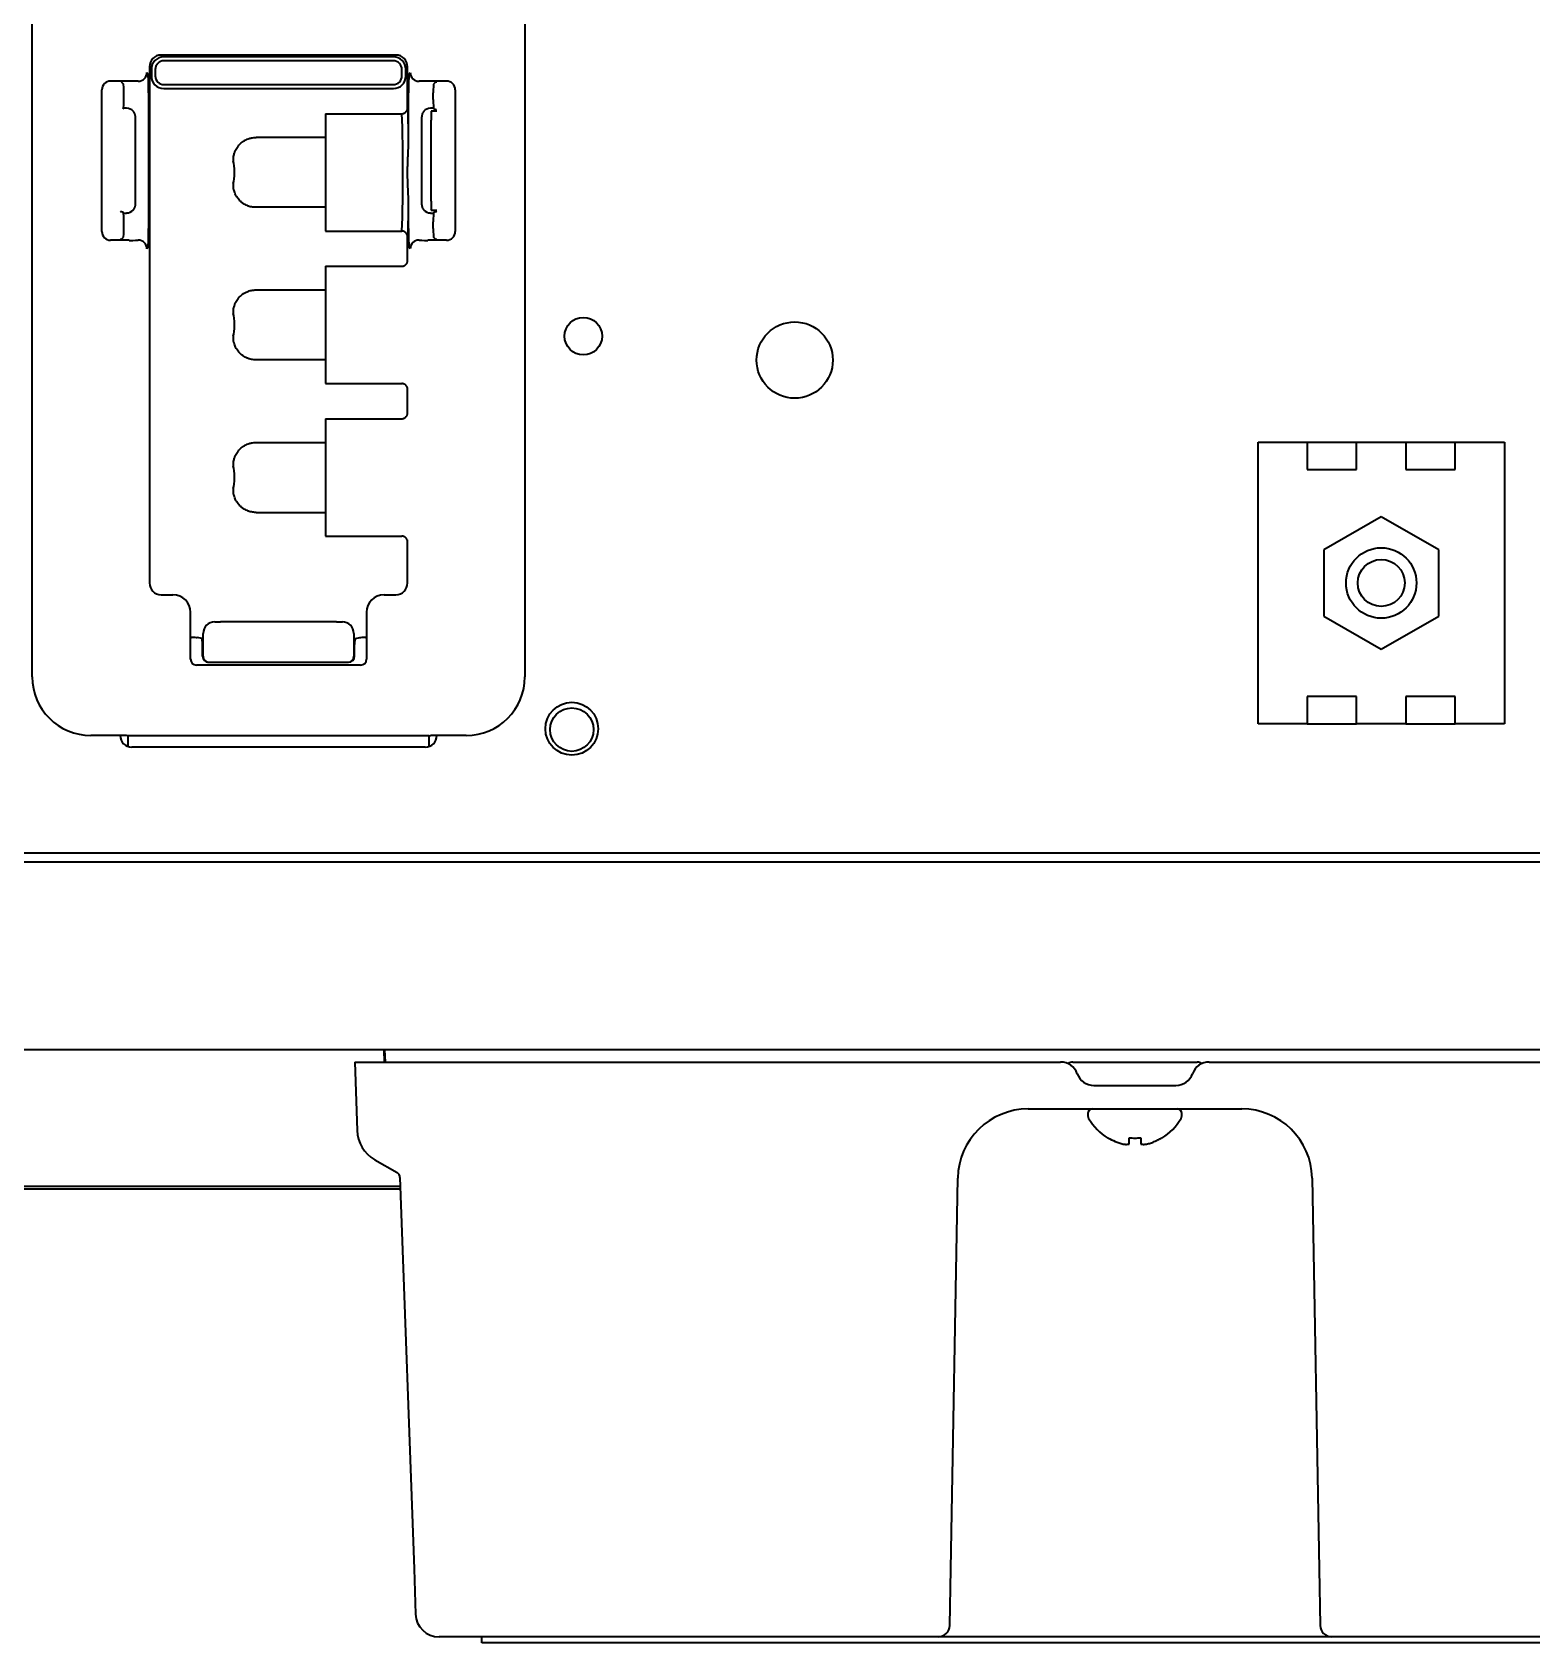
# Model space of a CAD drawing. Extents: x 5987 to 10491, y -672 to 3708.
# Drawn here: x 9011.1 to 9138.9, y 2682 to 2819.3 of the extents above; entities that cross this region are included whole.
import ezdxf

# ---------------------------------------------------------------- set-up
doc = ezdxf.new("R2010")
doc.units = 0
doc.header["$LTSCALE"] = 5
doc.layers.add('1', color=7, linetype='CONTINUOUS', true_color=0xffffff)

msp = doc.modelspace()

# ---------------------------------------------------------------- linework, layer by layer
at = {"layer": '1', "color": 7, "linetype": 'Continuous', "lineweight": 35}
for p, q in [((9011.07, 2764.33), (9011.07, 2824.33)), ((9053.07, 2824.33), (9053.07, 2764.33)), ((9042.07, 2817.33), (9022.07, 2817.33)), ((9041.87, 2817.17), (9022.28, 2817.17)), ((9020.85, 2815.84), (9020.96, 2815.6)), ((9021.07, 2816.33), (9021.07, 2772.33)), ((9021.23, 2816.12), (9021.23, 2815.53)), ((9021.56, 2816.09), (9021.56, 2815.56)), ((9041.84, 2816.84), (9022.31, 2816.84)), ((9042.59, 2815.56), (9042.59, 2816.09)), ((9042.92, 2815.53), (9042.92, 2816.12)), ((9043.07, 2812.83), (9043.07, 2816.33)), ((9043.18, 2815.6), (9043.3, 2815.84)), ((9017.01, 2802.29), (9017.01, 2814.37)), ((9017.76, 2815.12), (9019.35, 2815.12)), ((9018.66, 2815.04), (9018.86, 2814.85)), ((9022.28, 2814.48), (9041.87, 2814.48)), ((9022.31, 2814.81), (9041.84, 2814.81)), ((9044.8, 2815.12), (9046.39, 2815.12)), ((9045.48, 2815.04), (9045.29, 2814.85)), ((9045.48, 2815.04), (9045.57, 2815.05)), ((9047.13, 2814.37), (9047.13, 2802.29)), ((9018.88, 2813.54), (9018.88, 2814.1)), ((9020.99, 2814.1), (9020.99, 2802.55)), ((9043.16, 2810.06), (9043.16, 2814.1)), ((9045.26, 2813.54), (9045.26, 2814.1)), ((9018.86, 2812.79), (9018.81, 2812.72)), ((9019.12, 2812.79), (9018.86, 2812.79)), ((9019.87, 2811.77), (9019.87, 2812.04)), ((9019.87, 2804.88), (9019.87, 2811.77)), ((9036.07, 2812.33), (9042.57, 2812.33)), ((9036.07, 2812.33), (9036.07, 2802.33)), ((9044.27, 2812.04), (9044.27, 2811.77)), ((9044.27, 2811.77), (9044.27, 2804.88)), ((9045.29, 2812.79), (9045.02, 2812.79)), ((9045.07, 2812.55), (9045.07, 2812.52)), ((9045.57, 2812.55), (9045.07, 2812.55)), ((9045.07, 2812.52), (9045.07, 2811.77)), ((9045.07, 2804.88), (9045.07, 2811.77)), ((9045.34, 2812.72), (9045.29, 2812.79)), ((9036.07, 2810.31), (9030.15, 2810.31)), ((9019.87, 2804.61), (9019.87, 2804.88)), ((9044.27, 2804.88), (9044.27, 2804.61)), ((9045.07, 2804.88), (9045.07, 2804.13)), ((9018.81, 2803.93), (9018.86, 2803.86)), ((9018.86, 2803.86), (9019.12, 2803.86)), ((9036.07, 2804.35), (9030.15, 2804.35)), ((9043.16, 2802.55), (9043.16, 2804.59)), ((9045.02, 2803.86), (9045.29, 2803.86)), ((9045.07, 2804.1), (9045.07, 2804.13)), ((9045.07, 2804.1), (9045.57, 2804.1)), ((9045.29, 2803.86), (9045.34, 2803.93)), ((9018.88, 2802.55), (9018.88, 2803.11)), ((9036.07, 2802.33), (9042.57, 2802.33)), ((9045.26, 2802.55), (9045.26, 2803.11)), ((9019.35, 2801.54), (9017.76, 2801.54)), ((9018.66, 2801.61), (9018.57, 2801.6)), ((9018.66, 2801.61), (9018.86, 2801.8)), ((9020.96, 2801.05), (9020.85, 2800.81)), ((9043.07, 2799.83), (9043.07, 2801.83)), ((9043.3, 2800.81), (9043.18, 2801.05)), ((9046.39, 2801.54), (9044.8, 2801.54)), ((9045.48, 2801.61), (9045.29, 2801.8)), ((9045.57, 2801.6), (9045.48, 2801.61)), ((9036.07, 2799.33), (9042.57, 2799.33)), ((9036.07, 2799.33), (9036.07, 2789.33)), ((9030.15, 2797.31), (9036.07, 2797.31)), ((9036.07, 2791.35), (9030.15, 2791.35)), ((9036.07, 2789.33), (9042.57, 2789.33)), ((9043.07, 2786.83), (9043.07, 2788.83)), ((9036.07, 2786.33), (9042.57, 2786.33)), ((9036.07, 2786.33), (9036.07, 2776.33)), ((9030.15, 2784.31), (9036.07, 2784.31)), ((9115.57, 2778.83), (9115.57, 2784.33)), ((9115.57, 2784.33), (9119.77, 2784.33)), ((9119.77, 2784.33), (9123.97, 2784.33)), ((9119.77, 2784.33), (9119.77, 2781.99)), ((9123.97, 2784.33), (9128.17, 2784.33)), ((9123.97, 2781.99), (9123.97, 2784.33)), ((9128.17, 2784.33), (9132.37, 2784.33)), ((9128.17, 2784.33), (9128.17, 2781.99)), ((9132.37, 2781.99), (9132.37, 2784.33)), ((9132.37, 2784.33), (9136.57, 2784.33)), ((9136.57, 2784.33), (9136.57, 2778.83)), ((9119.77, 2781.99), (9123.97, 2781.99)), ((9128.17, 2781.99), (9132.37, 2781.99)), ((9115.57, 2765.83), (9115.57, 2778.83)), ((9136.57, 2778.83), (9136.57, 2765.83)), ((9030.15, 2778.35), (9036.07, 2778.35)), ((9126.07, 2777.98), (9121.18, 2775.15)), ((9130.97, 2775.15), (9126.07, 2777.98)), ((9036.07, 2776.33), (9042.57, 2776.33)), ((9043.07, 2772.33), (9043.07, 2775.83)), ((9121.18, 2775.15), (9121.18, 2769.5)), ((9130.97, 2769.5), (9130.97, 2775.15)), ((9022.07, 2771.33), (9023.07, 2771.33)), ((9041.07, 2771.33), (9042.07, 2771.33)), ((9024.57, 2769.6), (9024.57, 2769.83)), ((9024.57, 2765.83), (9024.57, 2769.6)), ((9037.02, 2769.01), (9027.12, 2769.01)), ((9039.57, 2769.83), (9039.57, 2769.6)), ((9039.57, 2769.6), (9039.57, 2765.83)), ((9121.18, 2769.5), (9126.07, 2766.68)), ((9126.07, 2766.68), (9130.97, 2769.5)), ((9024.59, 2767.68), (9024.65, 2767.68)), ((9025.52, 2767.59), (9025.15, 2767.67)), ((9025.65, 2766.08), (9025.65, 2768.02)), ((9038.5, 2768.02), (9038.5, 2766.08)), ((9038.63, 2767.59), (9039, 2767.67)), ((9039.49, 2767.68), (9039.55, 2767.68)), ((9025.6, 2766.08), (9025.6, 2767.09)), ((9038.54, 2766.08), (9038.54, 2767.09)), ((9039.07, 2765.33), (9025.07, 2765.33)), ((9026.11, 2765.58), (9026.14, 2765.58)), ((9026.14, 2765.58), (9027.12, 2765.58)), ((9027.12, 2765.58), (9037.02, 2765.58)), ((9037.02, 2765.58), (9038.01, 2765.58)), ((9038.01, 2765.58), (9038.04, 2765.58)), ((9115.57, 2760.33), (9115.57, 2765.83)), ((9136.57, 2765.83), (9136.57, 2760.33)), ((9119.77, 2762.66), (9119.77, 2760.33)), ((9123.97, 2762.66), (9119.77, 2762.66)), ((9123.97, 2760.33), (9123.97, 2762.66)), ((9128.17, 2762.66), (9128.17, 2760.33)), ((9132.37, 2762.66), (9128.17, 2762.66)), ((9132.37, 2760.33), (9132.37, 2762.66)), ((9119.77, 2760.33), (9115.57, 2760.33)), ((9119.77, 2760.33), (9123.97, 2760.33)), ((9128.17, 2760.33), (9123.97, 2760.33)), ((9128.17, 2760.33), (9132.37, 2760.33)), ((9136.57, 2760.33), (9132.37, 2760.33)), ((9018.86, 2759.33), (9016.07, 2759.33)), ((9019.25, 2759.29), (9019.11, 2759.32)), ((9019.25, 2758.38), (9019.25, 2759.29)), ((9044.9, 2759.29), (9019.25, 2759.29)), ((9044.57, 2758.33), (9019.57, 2758.33)), ((9044.9, 2759.29), (9045.04, 2759.32)), ((9044.9, 2758.38), (9044.9, 2759.29)), ((9048.07, 2759.33), (9045.28, 2759.33)), ((8661.47, 2749.33), (9189.27, 2749.33)), ((9189.27, 2748.53), (8661.47, 2748.53)), ((9189.27, 2732.53), (8663.52, 2732.53)), ((9041.06, 2732.53), (9041.08, 2731.5)), ((9041.18, 2731.5), (9041.12, 2732.53)), ((9038.57, 2731.5), (9040.57, 2731.5)), ((9038.57, 2731.5), (9038.78, 2725.66)), ((9040.57, 2731.5), (9098.74, 2731.5)), ((9099.77, 2731.5), (9110.37, 2731.5)), ((9111.4, 2731.5), (9169.57, 2731.5)), ((9101.57, 2729.5), (9108.57, 2729.5)), ((9095.97, 2727.5), (9114.18, 2727.5)), ((9101.07, 2727.1), (9101.07, 2726.9)), ((9109.07, 2726.9), (9109.07, 2727.1)), ((9102.77, 2725.02), (9102.77, 2725.05)), ((9107.37, 2725.05), (9107.37, 2725.02)), ((9040.27, 2723.17), (9042.17, 2722.08)), ((8872.12, 2720.93), (9042.44, 2720.93)), ((9042.42, 2721.66), (9043.62, 2688.29)), ((9089.37, 2688.3), (9089.97, 2721.6)), ((9120.18, 2721.6), (9120.77, 2688.3)), ((8872.12, 2720.68), (9042.45, 2720.68)), ((9043.62, 2688.29), (9043.75, 2684.43)), ((9089.29, 2683.48), (9089.37, 2688.3)), ((9120.77, 2688.3), (9120.86, 2683.48)), ((9088.29, 2682.5), (9045.75, 2682.5)), ((9049.39, 2682), (9049.39, 2682.5)), ((9095.29, 2682.5), (9088.29, 2682.5)), ((9114.86, 2682.5), (9095.29, 2682.5)), ((9121.86, 2682.5), (9114.86, 2682.5)), ((9164.4, 2682.5), (9121.86, 2682.5))]:
    msp.add_line(p, q, dxfattribs=at)
for centre, radius in [((9058.05, 2793.37), 1.6), ((9076.07, 2791.33), 3.25), ((9126.07, 2772.33), 3), ((9126.07, 2772.33), 2), ((9057.07, 2759.91), 2.25), ((9057.07, 2759.83), 1.85)]:
    msp.add_circle(centre, radius, dxfattribs=at)
for centre, radius, start, end in [((9022.07, 2816.33), 1, 90, 180), ((9042.07, 2816.33), 1, 0, 90), ((9022.07, 2772.33), 1, 180, 270), ((9042.07, 2772.33), 1, 270, 0), ((9025.07, 2765.83), 0.5, 180, 270), ((9039.07, 2765.83), 0.5, 270, 0), ((9016.07, 2764.33), 5, 180, 270), ((9048.07, 2764.33), 5, 270, 0), ((9019.57, 2759.33), 1, 180, 270), ((9044.57, 2759.33), 1, 270, 0), ((9098.74, 2730), 1.5, 19.4712, 90), ((9099.77, 2730.8), 0.7, 90, 125.9212), ((9111.4, 2730), 1.5, 90, 160.5288), ((9110.37, 2730.8), 0.7, 54.0788, 90), ((9101.57, 2731), 1.5, 199.4712, 270), ((9108.57, 2731), 1.5, 270, 340.5288), ((9095.97, 2721.5), 6, 90, 179), ((9101.47, 2727.1), 0.4, 90, 180), ((9101.47, 2726.9), 0.4, 180, 210.3012), ((9105.27, 2729.12), 4.8, 210.3012, 238.6273), ((9104.87, 2729.12), 4.8, 301.3727, 329.6988), ((9108.67, 2727.1), 0.4, 0, 90), ((9108.67, 2726.9), 0.4, 329.6988, 0), ((9114.18, 2721.5), 6, 1, 90), ((9041.77, 2725.77), 3, 182, 240), ((9041.92, 2721.64), 0.5, 2, 60), ((9045.75, 2684.5), 2, 182, 270), ((9088.29, 2683.5), 1, 270, 359), ((9121.86, 2683.5), 1, 181, 270)]:
    msp.add_arc(centre, radius, start, end, dxfattribs=at)
for centre, major_axis, ratio, start_param, end_param in [((9022.28, 2816.12), (-0.743, 0.743), 0.999695, 5.497939, 7.068431), ((9041.87, 2816.12), (0.743, 0.743), 0.999695, 5.497939, 7.068431), ((9020.1, 2815.84), (0.671, 0.335), 0.999239, 4.249168, 5.819355), ((9022.31, 2816.09), (0.53, 0.53), 0.999695, 0.78555, 2.356042), ((9041.84, 2816.09), (0.53, -0.53), 0.999695, 0.78555, 2.356042), ((9044.05, 2815.84), (-0.671, 0.335), 0.999239, 0.46383, 2.034018), ((9017.76, 2814.36), (-0.532, 0.532), 0.996359, 5.498396, 7.067974), ((9018.85, 2814.1), (0, -0.75), 0.034921, 1.570796, 3.106686), ((9019.35, 2815.09), (-0.75, 0), 0.034921, 3.159046, 4.712389), ((9020.96, 2814.1), (0, -1.5), 0.017455, 1.570796, 3.106686), ((9022.28, 2815.53), (-0.743, -0.743), 0.999695, 5.497939, 7.068431), ((9022.31, 2815.56), (-0.53, 0.53), 0.999695, 0.78555, 2.356042), ((9041.84, 2815.56), (-0.53, -0.53), 0.999695, 0.78555, 2.356042), ((9041.87, 2815.53), (0.743, -0.743), 0.999695, 5.497939, 7.068431), ((9043.18, 2814.1), (0, -1.5), 0.017455, 3.176499, 4.712389), ((9044.8, 2815.09), (-0.75, 0), 0.034921, 4.712389, 6.265732), ((9045.29, 2814.1), (0, -0.75), 0.034921, 3.176499, 4.712389), ((9046.38, 2814.36), (-0.532, -0.532), 0.996359, 2.356803, 3.926382), ((9018.85, 2813.54), (0, -0.75), 0.034921, 0.05236, 1.570796), ((9045.29, 2813.54), (0, -0.755), 0.034921, 4.712389, 6.230825), ((9019.12, 2812.04), (0, -0.753), 0.995902, 2.301583, 3.141593), ((9042.57, 2807.33), (0, -5), 0.019201, 0, 3.141593), ((9043.07, 2807.33), (0, -5.5), 0.017455, 2.091232, 3.140006), ((9045.02, 2812.04), (0, -0.753), 0.995884, 3.141593, 3.977903), ((9028.13, 2807.33), (0, -1.07), 0.176327, 0.462409, 2.679184), ((9018.85, 2803.11), (0, -0.75), 0.034921, 1.570796, 3.089233), ((9019.12, 2804.62), (0, -0.753), 0.995902, 0, 0.84001), ((9043.07, 2807.33), (0, -5.5), 0.017455, 0.001587, 1.050361), ((9045.02, 2804.62), (0, -0.753), 0.995884, 5.446875, 6.283185), ((9045.29, 2803.11), (0, -0.755), 0.034921, 3.193953, 4.712389), ((9017.76, 2802.29), (-0.532, -0.532), 0.996359, 5.498396, 7.067974), ((9018.85, 2802.55), (0, -0.75), 0.034921, 0.034907, 1.570796), ((9020.96, 2802.55), (0, -1.5), 0.017455, 0.034907, 1.570796), ((9043.18, 2802.55), (0, -1.5), 0.017455, 4.712389, 6.248279), ((9045.29, 2802.55), (0, -0.75), 0.034921, 4.712389, 6.248279), ((9046.38, 2802.29), (-0.532, 0.532), 0.996359, 2.356803, 3.926382), ((9019.35, 2801.56), (-0.75, 0), 0.034921, 1.570796, 3.124139), ((9020.1, 2800.81), (0.671, -0.335), 0.999239, 0.46383, 2.034018), ((9044.05, 2800.81), (-0.671, -0.335), 0.999239, 4.249168, 5.819355), ((9044.8, 2801.56), (-0.75, 0), 0.034921, 0.017453, 1.570796), ((9028.13, 2794.33), (0, -1.07), 0.176327, 0.462409, 2.679184), ((9028.13, 2781.33), (0, -1.07), 0.176327, 0.462409, 2.679184), ((9023.07, 2769.83), (0, 1.5), 0.999848, 4.712389, 6.283185), ((9041.07, 2769.83), (0, -1.5), 0.999848, 3.141593, 4.712389), ((9026.63, 2768.02), (-0.099, -0.995), 0.984662, 3.241791, 4.809556), ((9027.12, 2769.02), (-0.5, 0), 0.017455, 0.174533, 1.570796), ((9037.02, 2769.02), (-0.5, 0), 0.017455, 1.570796, 2.96706), ((9037.51, 2768.02), (0.099, -0.995), 0.984662, 1.473629, 3.041395), ((9024.65, 2767.66), (-0.5, 0), 0.034921, 3.316126, 4.712389), ((9025.51, 2767.09), (0, -0.5), 0.176327, 1.570796, 3.106686), ((9038.63, 2767.09), (0, -0.5), 0.176327, 3.176499, 4.712389), ((9039.49, 2767.66), (-0.5, 0), 0.034921, 4.712389, 6.108652), ((9026.11, 2766.08), (0.508, 0), 0.984808, 3.141593, 4.712389), ((9026.14, 2766.08), (0, 0.5), 0.984808, 1.570796, 3.141593), ((9038.01, 2766.08), (0, 0.5), 0.984808, 3.141593, 4.712389), ((9038.04, 2766.08), (0.508, 0), 0.984808, 4.712389, 6.283185), ((9018.86, 2759.32), (-0.25, 0), 0.034921, 3.316126, 4.712389), ((9045.28, 2759.32), (-0.25, 0), 0.034921, 4.712389, 6.108652)]:
    msp.add_ellipse(centre, major_axis=major_axis, ratio=ratio, start_param=start_param, end_param=end_param, dxfattribs=at)
for points, knots in [([(9019.87, 2812.04), (9019.87, 2812.06), (9019.87, 2812.08), (9019.87, 2812.13), (9019.86, 2812.17), (9019.85, 2812.22), (9019.84, 2812.25), (9019.84, 2812.26), (9019.83, 2812.28), (9019.83, 2812.3), (9019.81, 2812.35), (9019.79, 2812.39), (9019.75, 2812.45), (9019.74, 2812.47), (9019.71, 2812.5), (9019.7, 2812.52), (9019.68, 2812.54)], [0, 0, 0, 0, 0.125, 0.125, 0.25, 0.375, 0.375, 0.4375, 0.4375, 0.5, 0.5, 0.75, 0.75, 0.875, 0.875, 1, 1, 1, 1]), ([(9042.57, 2812.33), (9042.61, 2812.33), (9042.64, 2812.33), (9042.69, 2812.34), (9042.7, 2812.34), (9042.73, 2812.35), (9042.75, 2812.36), (9042.79, 2812.38), (9042.82, 2812.39), (9042.86, 2812.42), (9042.88, 2812.43), (9042.9, 2812.45), (9042.91, 2812.46), (9042.95, 2812.5), (9042.97, 2812.52), (9043, 2812.56), (9043.01, 2812.58), (9043.02, 2812.6), (9043.04, 2812.63), (9043.05, 2812.66), (9043.06, 2812.7), (9043.06, 2812.71), (9043.07, 2812.76), (9043.07, 2812.79), (9043.07, 2812.83)], [0, 0, 0, 0, 0.125, 0.125, 0.1875, 0.1875, 0.25, 0.25, 0.375, 0.375, 0.4375, 0.4375, 0.5, 0.5, 0.625, 0.625, 0.6875, 0.6875, 0.75, 0.8125, 0.8125, 0.875, 0.875, 1, 1, 1, 1]), ([(9044.47, 2812.54), (9044.45, 2812.52), (9044.44, 2812.5), (9044.41, 2812.47), (9044.4, 2812.45), (9044.36, 2812.39), (9044.34, 2812.35), (9044.32, 2812.3), (9044.31, 2812.29), (9044.31, 2812.26), (9044.3, 2812.23), (9044.29, 2812.2), (9044.28, 2812.13), (9044.27, 2812.08), (9044.27, 2812.04)], [0, 0, 0, 0, 0.125, 0.125, 0.25, 0.25, 0.5, 0.5, 0.5625, 0.5625, 0.625, 0.75, 0.75, 1, 1, 1, 1]), ([(9045.53, 2812.65), (9045.53, 2812.65), (9045.51, 2812.66), (9045.47, 2812.67), (9045.42, 2812.68), (9045.38, 2812.69), (9045.35, 2812.71), (9045.34, 2812.72), (9045.34, 2812.72)], [0, 0, 0, 0, 0.005451, 0.204361, 0.403271, 0.60218, 0.80109, 1, 1, 1, 1]), ([(9028.22, 2808.29), (9028.22, 2808.35), (9028.22, 2808.42), (9028.22, 2808.51), (9028.22, 2808.55), (9028.23, 2808.61), (9028.24, 2808.64), (9028.25, 2808.74), (9028.26, 2808.8), (9028.29, 2808.93), (9028.31, 2808.99), (9028.35, 2809.08), (9028.36, 2809.11), (9028.39, 2809.17), (9028.4, 2809.2), (9028.44, 2809.29), (9028.47, 2809.35), (9028.54, 2809.46), (9028.58, 2809.51), (9028.64, 2809.59), (9028.66, 2809.62), (9028.7, 2809.67), (9028.73, 2809.69), (9028.79, 2809.76), (9028.89, 2809.85), (9028.99, 2809.93), (9029.07, 2809.98), (9029.1, 2810), (9029.14, 2810.03), (9029.15, 2810.04), (9029.18, 2810.05), (9029.25, 2810.09), (9029.39, 2810.16), (9029.51, 2810.2), (9029.6, 2810.23), (9029.63, 2810.24), (9029.7, 2810.25), (9029.73, 2810.26), (9029.89, 2810.29), (9030.02, 2810.31), (9030.15, 2810.31)], [0, 0, 0, 0, 0.0625, 0.0625, 0.09375, 0.09375, 0.125, 0.125, 0.1875, 0.1875, 0.25, 0.25, 0.28125, 0.28125, 0.3125, 0.3125, 0.375, 0.375, 0.4375, 0.4375, 0.46875, 0.46875, 0.5, 0.5, 0.5625, 0.625, 0.625, 0.65625, 0.65625, 0.671875, 0.671875, 0.6875, 0.75, 0.8125, 0.8125, 0.84375, 0.84375, 0.875, 0.875, 1, 1, 1, 1]), ([(9043.07, 2807.33), (9043.07, 2807.36), (9043.07, 2807.42), (9043.07, 2807.5), (9043.07, 2807.59), (9043.07, 2807.68), (9043.07, 2807.77), (9043.08, 2807.86), (9043.08, 2807.95), (9043.08, 2808.04), (9043.08, 2808.13), (9043.09, 2808.22), (9043.09, 2808.31), (9043.09, 2808.4), (9043.1, 2808.49), (9043.1, 2808.58), (9043.11, 2808.67), (9043.11, 2808.75), (9043.11, 2808.82), (9043.12, 2808.88), (9043.12, 2808.95), (9043.12, 2809.01), (9043.13, 2809.07), (9043.13, 2809.12), (9043.13, 2809.18), (9043.13, 2809.24), (9043.14, 2809.3), (9043.14, 2809.35), (9043.14, 2809.41), (9043.14, 2809.46), (9043.15, 2809.52), (9043.15, 2809.57), (9043.15, 2809.62), (9043.15, 2809.67), (9043.15, 2809.72), (9043.15, 2809.77), (9043.15, 2809.82), (9043.15, 2809.87), (9043.16, 2809.92), (9043.16, 2809.97), (9043.16, 2810.01), (9043.16, 2810.05), (9043.16, 2810.06)], [0, 0, 0, 0, 0.031567, 0.063213, 0.094945, 0.126766, 0.158683, 0.1907, 0.222824, 0.25506, 0.287412, 0.319888, 0.352493, 0.385232, 0.418112, 0.451138, 0.484317, 0.517655, 0.54066, 0.563411, 0.585907, 0.608148, 0.630137, 0.651871, 0.673353, 0.694581, 0.715557, 0.736281, 0.756752, 0.776972, 0.796939, 0.816655, 0.836119, 0.855332, 0.874294, 0.893005, 0.911465, 0.929673, 0.947631, 0.965338, 0.982794, 1, 1, 1, 1]), ([(9030.15, 2804.35), (9030.12, 2804.35), (9030.08, 2804.35), (9030.02, 2804.35), (9029.99, 2804.35), (9029.89, 2804.36), (9029.76, 2804.38), (9029.63, 2804.41), (9029.54, 2804.44), (9029.51, 2804.45), (9029.45, 2804.47), (9029.42, 2804.49), (9029.33, 2804.52), (9029.21, 2804.58), (9029.1, 2804.65), (9029.02, 2804.7), (9028.99, 2804.72), (9028.94, 2804.76), (9028.91, 2804.78), (9028.84, 2804.85), (9028.74, 2804.94), (9028.66, 2805.04), (9028.58, 2805.14), (9028.54, 2805.19), (9028.49, 2805.28), (9028.47, 2805.3), (9028.44, 2805.36), (9028.43, 2805.39), (9028.38, 2805.48), (9028.36, 2805.54), (9028.31, 2805.66), (9028.3, 2805.72), (9028.27, 2805.82), (9028.26, 2805.85), (9028.25, 2805.91), (9028.24, 2805.94), (9028.23, 2806.04), (9028.22, 2806.11), (9028.22, 2806.24), (9028.22, 2806.3), (9028.22, 2806.37)], [0, 0, 0, 0, 0.03125, 0.03125, 0.0625, 0.0625, 0.125, 0.1875, 0.1875, 0.21875, 0.21875, 0.25, 0.25, 0.3125, 0.375, 0.375, 0.40625, 0.40625, 0.4375, 0.4375, 0.5, 0.5625, 0.5625, 0.625, 0.625, 0.65625, 0.65625, 0.6875, 0.6875, 0.75, 0.75, 0.8125, 0.8125, 0.84375, 0.84375, 0.875, 0.875, 0.9375, 0.9375, 1, 1, 1, 1]), ([(9043.16, 2804.59), (9043.16, 2804.6), (9043.16, 2804.63), (9043.16, 2804.67), (9043.16, 2804.71), (9043.16, 2804.75), (9043.15, 2804.79), (9043.15, 2804.84), (9043.15, 2804.88), (9043.15, 2804.92), (9043.15, 2804.96), (9043.15, 2805), (9043.15, 2805.04), (9043.15, 2805.08), (9043.15, 2805.12), (9043.14, 2805.16), (9043.14, 2805.2), (9043.14, 2805.24), (9043.14, 2805.28), (9043.14, 2805.33), (9043.14, 2805.37), (9043.13, 2805.41), (9043.13, 2805.45), (9043.13, 2805.49), (9043.13, 2805.53), (9043.13, 2805.57), (9043.12, 2805.61), (9043.12, 2805.65), (9043.12, 2805.69), (9043.12, 2805.73), (9043.12, 2805.78), (9043.11, 2805.82), (9043.11, 2805.86), (9043.11, 2805.9), (9043.11, 2805.94), (9043.11, 2805.98), (9043.1, 2806.02), (9043.1, 2806.06), (9043.1, 2806.11), (9043.1, 2806.15), (9043.1, 2806.19), (9043.09, 2806.23), (9043.09, 2806.27), (9043.09, 2806.31), (9043.09, 2806.36), (9043.09, 2806.4), (9043.09, 2806.44), (9043.08, 2806.48), (9043.08, 2806.52), (9043.08, 2806.56), (9043.08, 2806.61), (9043.08, 2806.65), (9043.08, 2806.69), (9043.08, 2806.73), (9043.08, 2806.77), (9043.07, 2806.82), (9043.07, 2806.86), (9043.07, 2806.9), (9043.07, 2806.94), (9043.07, 2806.99), (9043.07, 2807.03), (9043.07, 2807.07), (9043.07, 2807.11), (9043.07, 2807.16), (9043.07, 2807.2), (9043.07, 2807.24), (9043.07, 2807.29), (9043.07, 2807.31), (9043.07, 2807.33)], [0, 0, 0, 0, 0.015275, 0.030535, 0.04578, 0.061009, 0.076225, 0.091427, 0.106616, 0.121793, 0.136957, 0.15211, 0.167253, 0.182384, 0.197506, 0.212619, 0.227723, 0.242819, 0.257908, 0.272989, 0.288065, 0.303134, 0.318199, 0.333259, 0.348315, 0.363367, 0.378417, 0.393464, 0.40851, 0.423555, 0.438599, 0.453643, 0.468688, 0.483734, 0.498782, 0.513833, 0.528886, 0.543943, 0.559004, 0.574069, 0.58914, 0.604217, 0.6193, 0.634389, 0.649487, 0.664592, 0.679705, 0.694828, 0.70996, 0.725103, 0.740256, 0.75542, 0.770596, 0.785784, 0.800985, 0.8162, 0.831428, 0.846671, 0.861928, 0.877201, 0.89249, 0.907795, 0.923117, 0.938457, 0.953814, 0.96919, 0.984585, 1, 1, 1, 1]), ([(9018.57, 2804.01), (9018.59, 2804), (9018.62, 2804), (9018.68, 2803.99), (9018.73, 2803.97), (9018.77, 2803.96), (9018.8, 2803.95), (9018.81, 2803.94), (9018.81, 2803.93)], [0, 0, 0, 0, 0.114241, 0.291393, 0.468545, 0.645696, 0.822848, 1, 1, 1, 1]), ([(9019.68, 2804.11), (9019.7, 2804.13), (9019.71, 2804.15), (9019.74, 2804.19), (9019.75, 2804.2), (9019.79, 2804.26), (9019.81, 2804.3), (9019.83, 2804.36), (9019.83, 2804.37), (9019.84, 2804.39), (9019.85, 2804.42), (9019.86, 2804.46), (9019.87, 2804.52), (9019.87, 2804.57), (9019.87, 2804.61)], [0, 0, 0, 0, 0.125, 0.125, 0.25, 0.25, 0.5, 0.5, 0.5625, 0.5625, 0.625, 0.75, 0.75, 1, 1, 1, 1]), ([(9044.27, 2804.61), (9044.27, 2804.6), (9044.27, 2804.58), (9044.27, 2804.56), (9044.28, 2804.55), (9044.28, 2804.52), (9044.29, 2804.47), (9044.3, 2804.42), (9044.31, 2804.38), (9044.32, 2804.36), (9044.32, 2804.35), (9044.34, 2804.3), (9044.36, 2804.26), (9044.4, 2804.2), (9044.41, 2804.18), (9044.44, 2804.15), (9044.45, 2804.13), (9044.47, 2804.11)], [0, 0, 0, 0, 0.0625, 0.0625, 0.125, 0.125, 0.25, 0.375, 0.4375, 0.4375, 0.5, 0.5, 0.75, 0.75, 0.875, 0.875, 1, 1, 1, 1]), ([(9045.34, 2803.93), (9045.34, 2803.94), (9045.35, 2803.95), (9045.38, 2803.96), (9045.41, 2803.97), (9045.45, 2803.98), (9045.46, 2803.98), (9045.5, 2803.99), (9045.51, 2803.99), (9045.54, 2804), (9045.56, 2804), (9045.57, 2804.01)], [0, 0, 0, 0, 0.301376, 0.301376, 0.602751, 0.602751, 0.753439, 0.753439, 0.904127, 0.904127, 1, 1, 1, 1]), ([(9043.07, 2801.83), (9043.07, 2801.86), (9043.07, 2801.89), (9043.06, 2801.94), (9043.06, 2801.96), (9043.05, 2801.99), (9043.04, 2802), (9043.02, 2802.05), (9043.01, 2802.08), (9042.98, 2802.12), (9042.97, 2802.13), (9042.95, 2802.16), (9042.94, 2802.17), (9042.9, 2802.2), (9042.88, 2802.22), (9042.84, 2802.25), (9042.82, 2802.26), (9042.79, 2802.27), (9042.76, 2802.29), (9042.73, 2802.3), (9042.7, 2802.31), (9042.69, 2802.31), (9042.64, 2802.32), (9042.61, 2802.33), (9042.57, 2802.33)], [0, 0, 0, 0, 0.125, 0.125, 0.1875, 0.1875, 0.25, 0.25, 0.375, 0.375, 0.4375, 0.4375, 0.5, 0.5, 0.625, 0.625, 0.6875, 0.6875, 0.75, 0.8125, 0.8125, 0.875, 0.875, 1, 1, 1, 1]), ([(9042.57, 2799.33), (9042.61, 2799.33), (9042.64, 2799.33), (9042.69, 2799.34), (9042.7, 2799.34), (9042.73, 2799.35), (9042.75, 2799.36), (9042.79, 2799.38), (9042.82, 2799.39), (9042.86, 2799.42), (9042.88, 2799.43), (9042.9, 2799.45), (9042.91, 2799.46), (9042.95, 2799.5), (9042.97, 2799.52), (9043, 2799.56), (9043.01, 2799.58), (9043.02, 2799.6), (9043.04, 2799.63), (9043.05, 2799.66), (9043.06, 2799.7), (9043.06, 2799.71), (9043.07, 2799.76), (9043.07, 2799.79), (9043.07, 2799.83)], [0, 0, 0, 0, 0.125, 0.125, 0.1875, 0.1875, 0.25, 0.25, 0.375, 0.375, 0.4375, 0.4375, 0.5, 0.5, 0.625, 0.625, 0.6875, 0.6875, 0.75, 0.8125, 0.8125, 0.875, 0.875, 1, 1, 1, 1]), ([(9028.22, 2795.29), (9028.22, 2795.35), (9028.22, 2795.42), (9028.22, 2795.55), (9028.23, 2795.61), (9028.24, 2795.71), (9028.25, 2795.74), (9028.26, 2795.8), (9028.27, 2795.84), (9028.3, 2795.93), (9028.31, 2795.99), (9028.35, 2796.09), (9028.36, 2796.12), (9028.39, 2796.18), (9028.4, 2796.21), (9028.44, 2796.29), (9028.47, 2796.35), (9028.54, 2796.46), (9028.58, 2796.51), (9028.63, 2796.58), (9028.64, 2796.59), (9028.66, 2796.62), (9028.67, 2796.63), (9028.7, 2796.67), (9028.73, 2796.69), (9028.79, 2796.76), (9028.89, 2796.85), (9028.99, 2796.93), (9029.07, 2796.98), (9029.1, 2797), (9029.15, 2797.04), (9029.18, 2797.05), (9029.27, 2797.1), (9029.39, 2797.16), (9029.57, 2797.22), (9029.69, 2797.26), (9029.79, 2797.27), (9029.82, 2797.28), (9029.89, 2797.29), (9029.92, 2797.29), (9030.02, 2797.3), (9030.08, 2797.31), (9030.15, 2797.31)], [0, 0, 0, 0, 0.0625, 0.0625, 0.125, 0.125, 0.15625, 0.15625, 0.1875, 0.1875, 0.25, 0.25, 0.28125, 0.28125, 0.3125, 0.3125, 0.375, 0.375, 0.4375, 0.4375, 0.453125, 0.453125, 0.46875, 0.46875, 0.5, 0.5, 0.5625, 0.625, 0.625, 0.65625, 0.65625, 0.6875, 0.6875, 0.75, 0.8125, 0.875, 0.875, 0.90625, 0.90625, 0.9375, 0.9375, 1, 1, 1, 1]), ([(9030.15, 2791.35), (9030.12, 2791.35), (9030.08, 2791.35), (9030.02, 2791.35), (9029.99, 2791.35), (9029.89, 2791.36), (9029.76, 2791.38), (9029.63, 2791.41), (9029.54, 2791.44), (9029.51, 2791.45), (9029.45, 2791.47), (9029.42, 2791.49), (9029.33, 2791.52), (9029.21, 2791.58), (9029.1, 2791.65), (9029.02, 2791.7), (9028.99, 2791.72), (9028.94, 2791.76), (9028.91, 2791.78), (9028.84, 2791.85), (9028.74, 2791.94), (9028.66, 2792.04), (9028.58, 2792.14), (9028.54, 2792.19), (9028.49, 2792.28), (9028.47, 2792.3), (9028.44, 2792.36), (9028.43, 2792.39), (9028.38, 2792.48), (9028.36, 2792.54), (9028.31, 2792.66), (9028.3, 2792.72), (9028.27, 2792.82), (9028.26, 2792.85), (9028.25, 2792.91), (9028.24, 2792.94), (9028.23, 2793.04), (9028.22, 2793.11), (9028.22, 2793.24), (9028.22, 2793.3), (9028.22, 2793.37)], [0, 0, 0, 0, 0.03125, 0.03125, 0.0625, 0.0625, 0.125, 0.1875, 0.1875, 0.21875, 0.21875, 0.25, 0.25, 0.3125, 0.375, 0.375, 0.40625, 0.40625, 0.4375, 0.4375, 0.5, 0.5625, 0.5625, 0.625, 0.625, 0.65625, 0.65625, 0.6875, 0.6875, 0.75, 0.75, 0.8125, 0.8125, 0.84375, 0.84375, 0.875, 0.875, 0.9375, 0.9375, 1, 1, 1, 1]), ([(9043.07, 2788.83), (9043.07, 2788.86), (9043.07, 2788.89), (9043.06, 2788.94), (9043.06, 2788.96), (9043.05, 2788.99), (9043.04, 2789), (9043.02, 2789.05), (9043.01, 2789.08), (9042.98, 2789.12), (9042.97, 2789.13), (9042.95, 2789.16), (9042.94, 2789.17), (9042.9, 2789.2), (9042.88, 2789.22), (9042.84, 2789.25), (9042.82, 2789.26), (9042.79, 2789.27), (9042.76, 2789.29), (9042.73, 2789.3), (9042.7, 2789.31), (9042.69, 2789.31), (9042.64, 2789.32), (9042.61, 2789.33), (9042.57, 2789.33)], [0, 0, 0, 0, 0.125, 0.125, 0.1875, 0.1875, 0.25, 0.25, 0.375, 0.375, 0.4375, 0.4375, 0.5, 0.5, 0.625, 0.625, 0.6875, 0.6875, 0.75, 0.8125, 0.8125, 0.875, 0.875, 1, 1, 1, 1]), ([(9042.57, 2786.33), (9042.61, 2786.33), (9042.64, 2786.33), (9042.69, 2786.34), (9042.7, 2786.34), (9042.73, 2786.35), (9042.75, 2786.36), (9042.79, 2786.38), (9042.82, 2786.39), (9042.86, 2786.42), (9042.88, 2786.43), (9042.9, 2786.45), (9042.91, 2786.46), (9042.95, 2786.5), (9042.97, 2786.52), (9043, 2786.56), (9043.01, 2786.58), (9043.02, 2786.6), (9043.04, 2786.63), (9043.05, 2786.66), (9043.06, 2786.7), (9043.06, 2786.71), (9043.07, 2786.76), (9043.07, 2786.79), (9043.07, 2786.83)], [0, 0, 0, 0, 0.125, 0.125, 0.1875, 0.1875, 0.25, 0.25, 0.375, 0.375, 0.4375, 0.4375, 0.5, 0.5, 0.625, 0.625, 0.6875, 0.6875, 0.75, 0.8125, 0.8125, 0.875, 0.875, 1, 1, 1, 1]), ([(9028.22, 2782.29), (9028.22, 2782.35), (9028.22, 2782.42), (9028.22, 2782.51), (9028.22, 2782.55), (9028.23, 2782.61), (9028.24, 2782.64), (9028.25, 2782.74), (9028.26, 2782.8), (9028.29, 2782.93), (9028.31, 2782.99), (9028.35, 2783.08), (9028.36, 2783.11), (9028.39, 2783.17), (9028.4, 2783.2), (9028.44, 2783.29), (9028.47, 2783.35), (9028.54, 2783.46), (9028.58, 2783.51), (9028.64, 2783.59), (9028.66, 2783.62), (9028.7, 2783.67), (9028.73, 2783.69), (9028.79, 2783.76), (9028.89, 2783.85), (9028.99, 2783.93), (9029.07, 2783.98), (9029.1, 2784), (9029.14, 2784.03), (9029.15, 2784.04), (9029.18, 2784.05), (9029.25, 2784.09), (9029.39, 2784.16), (9029.51, 2784.2), (9029.6, 2784.23), (9029.63, 2784.24), (9029.7, 2784.25), (9029.73, 2784.26), (9029.89, 2784.29), (9030.02, 2784.31), (9030.15, 2784.31)], [0, 0, 0, 0, 0.0625, 0.0625, 0.09375, 0.09375, 0.125, 0.125, 0.1875, 0.1875, 0.25, 0.25, 0.28125, 0.28125, 0.3125, 0.3125, 0.375, 0.375, 0.4375, 0.4375, 0.46875, 0.46875, 0.5, 0.5, 0.5625, 0.625, 0.625, 0.65625, 0.65625, 0.671875, 0.671875, 0.6875, 0.75, 0.8125, 0.8125, 0.84375, 0.84375, 0.875, 0.875, 1, 1, 1, 1]), ([(9030.15, 2778.35), (9030.12, 2778.35), (9030.08, 2778.35), (9030.02, 2778.35), (9029.99, 2778.35), (9029.89, 2778.36), (9029.76, 2778.38), (9029.63, 2778.41), (9029.54, 2778.44), (9029.51, 2778.45), (9029.45, 2778.47), (9029.42, 2778.49), (9029.33, 2778.52), (9029.21, 2778.58), (9029.1, 2778.65), (9029.02, 2778.7), (9028.99, 2778.72), (9028.94, 2778.76), (9028.91, 2778.78), (9028.84, 2778.85), (9028.74, 2778.94), (9028.66, 2779.04), (9028.58, 2779.14), (9028.54, 2779.19), (9028.49, 2779.28), (9028.47, 2779.3), (9028.44, 2779.36), (9028.43, 2779.39), (9028.38, 2779.48), (9028.36, 2779.54), (9028.31, 2779.66), (9028.3, 2779.72), (9028.27, 2779.82), (9028.26, 2779.85), (9028.25, 2779.91), (9028.24, 2779.94), (9028.23, 2780.04), (9028.22, 2780.11), (9028.22, 2780.24), (9028.22, 2780.3), (9028.22, 2780.37)], [0, 0, 0, 0, 0.03125, 0.03125, 0.0625, 0.0625, 0.125, 0.1875, 0.1875, 0.21875, 0.21875, 0.25, 0.25, 0.3125, 0.375, 0.375, 0.40625, 0.40625, 0.4375, 0.4375, 0.5, 0.5625, 0.5625, 0.625, 0.625, 0.65625, 0.65625, 0.6875, 0.6875, 0.75, 0.75, 0.8125, 0.8125, 0.84375, 0.84375, 0.875, 0.875, 0.9375, 0.9375, 1, 1, 1, 1]), ([(9043.07, 2775.83), (9043.07, 2775.86), (9043.07, 2775.89), (9043.06, 2775.94), (9043.06, 2775.96), (9043.05, 2775.99), (9043.04, 2776), (9043.02, 2776.05), (9043.01, 2776.08), (9042.98, 2776.12), (9042.97, 2776.13), (9042.95, 2776.16), (9042.94, 2776.17), (9042.9, 2776.2), (9042.88, 2776.22), (9042.84, 2776.25), (9042.82, 2776.26), (9042.79, 2776.27), (9042.76, 2776.29), (9042.73, 2776.3), (9042.7, 2776.31), (9042.69, 2776.31), (9042.64, 2776.32), (9042.61, 2776.33), (9042.57, 2776.33)], [0, 0, 0, 0, 0.125, 0.125, 0.1875, 0.1875, 0.25, 0.25, 0.375, 0.375, 0.4375, 0.4375, 0.5, 0.5, 0.625, 0.625, 0.6875, 0.6875, 0.75, 0.8125, 0.8125, 0.875, 0.875, 1, 1, 1, 1]), ([(9102.77, 2725.05), (9102.98, 2724.93), (9103.19, 2724.82), (9103.51, 2724.68), (9103.62, 2724.64), (9103.84, 2724.56), (9103.96, 2724.53), (9104.07, 2724.5)], [0, 0, 0, 0, 0.5, 0.5, 0.75, 0.75, 1, 1, 1, 1]), ([(9105.57, 2725.05), (9105.57, 2724.93), (9105.57, 2724.82), (9105.57, 2724.68), (9105.57, 2724.64), (9105.57, 2724.56), (9105.57, 2724.53), (9105.57, 2724.5)], [0, 0, 0, 0, 0.5, 0.5, 0.75, 0.75, 1, 1, 1, 1]), ([(9160.76, 2682), (9160.76, 2682), (9159.27, 2682), (9155.74, 2682), (9152.14, 2682), (9147.88, 2682), (9143.15, 2682), (9138.97, 2682), (9135.53, 2682), (9132.9, 2682), (9130.18, 2682), (9126.28, 2682), (9121.02, 2682), (9114.3, 2682), (9104.55, 2682), (9092.06, 2682), (9077.76, 2682), (9065.47, 2682), (9056.36, 2682), (9051.37, 2682), (9049.64, 2682), (9049.39, 2682), (9049.39, 2682)], [0, 0, 0, 0, 0.053171, 0.084544, 0.119532, 0.157638, 0.197989, 0.239589, 0.260555, 0.281484, 0.302943, 0.325564, 0.374192, 0.426999, 0.483284, 0.601777, 0.718297, 0.820521, 0.900396, 0.957646, 0.980059, 1, 1, 1, 1])]:
    msp.add_open_spline(points, degree=3, knots=knots, dxfattribs=at)
for points in [[(9104.57, 2724.5), (9104.57, 2724.51), (9104.57, 2724.54), (9104.57, 2724.59), (9104.57, 2724.65), (9104.57, 2724.71), (9104.57, 2724.78), (9104.57, 2724.85), (9104.57, 2724.94), (9104.57, 2725.01), (9104.57, 2725.05)], [(9104.57, 2725.05), (9104.74, 2725.03), (9105.07, 2725.01), (9105.41, 2725.03), (9105.57, 2725.05)], [(9106.07, 2724.5), (9106.13, 2724.51), (9106.24, 2724.54), (9106.4, 2724.59), (9106.56, 2724.65), (9106.71, 2724.71), (9106.86, 2724.78), (9107.02, 2724.85), (9107.19, 2724.94), (9107.31, 2725.01), (9107.37, 2725.05)], [(9104.07, 2724.5), (9104.1, 2724.5), (9104.14, 2724.49), (9104.22, 2724.49), (9104.29, 2724.48), (9104.36, 2724.48), (9104.43, 2724.49), (9104.5, 2724.49), (9104.55, 2724.5), (9104.57, 2724.5)], [(9105.57, 2724.5), (9105.6, 2724.5), (9105.65, 2724.49), (9105.72, 2724.49), (9105.8, 2724.48), (9105.87, 2724.48), (9105.93, 2724.49), (9106, 2724.49), (9106.05, 2724.5), (9106.07, 2724.5)]]:
    msp.add_open_spline(points, degree=3, dxfattribs=at)

doc.saveas('drawing.dxf')
